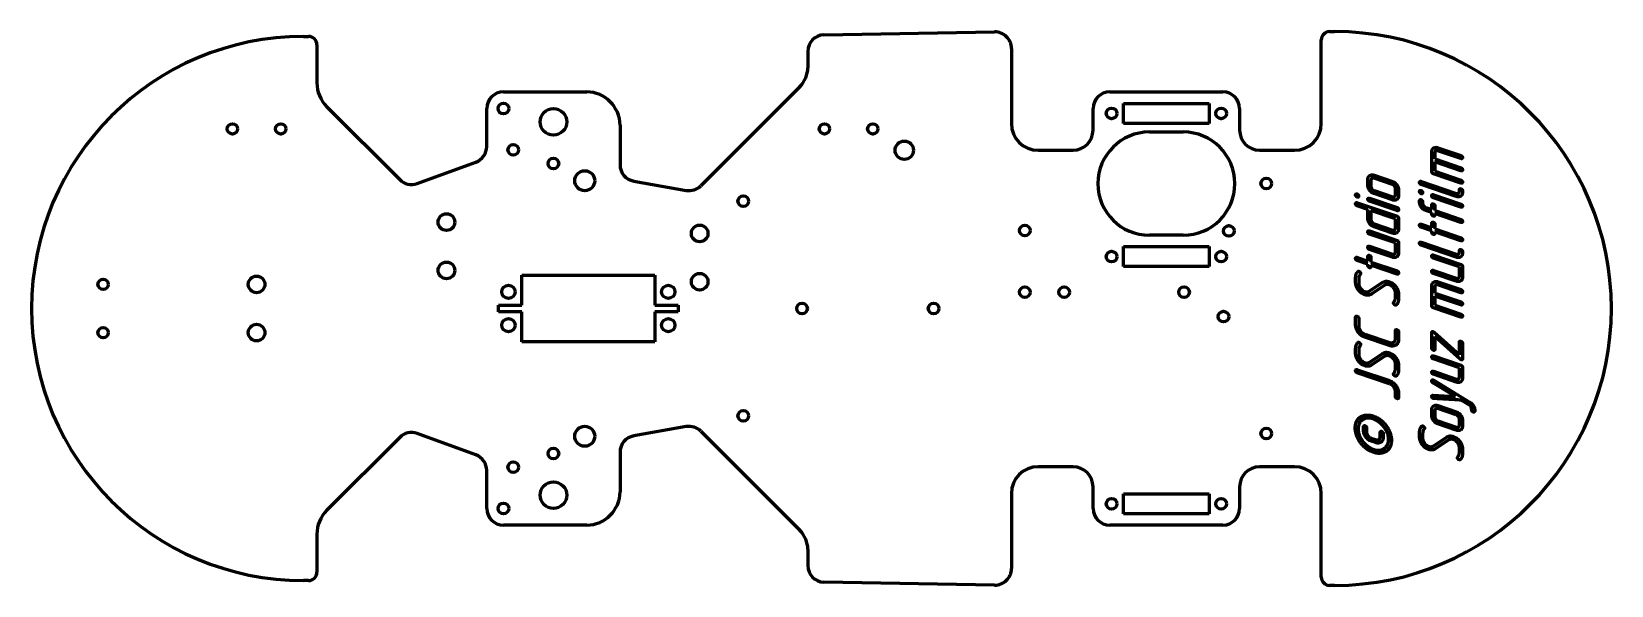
# Model space of a CAD drawing. Header units: millimetres. Extents: x -341 to 134, y -83 to 83.
import ezdxf

# ---------------------------------------------------------------- set-up
doc = ezdxf.new("R2010")
doc.units = ezdxf.units.MM
doc.linetypes.add('K5LT_BASIC', pattern=[0])

msp = doc.modelspace()

# ---------------------------------------------------------------- linework, layer by layer
at = {"color": 143, "linetype": 'K5LT_BASIC', "lineweight": 60, "true_color": 0x33acca}
for p, q in [((-259, 81.64), (-257.5, 81.64)), ((-102.8, 82.12), (-51.59, 83.01)), ((49, 83.1), (50.5, 83.1)), ((-255, 79.14), (-255, 67.71)), ((-107.63, 77.12), (-107.63, 72.26)), ((-46.5, 78.01), (-46.5, 55.5)), ((46.5, 55.5), (46.5, 80.6)), ((-109.97, 66.6), (-139.73, 36.85)), ((-199, 65), (-174, 65)), ((-17, 65), (17, 65)), ((-252.07, 60.64), (-230.13, 38.7)), ((-204, 48.64), (-204, 60)), ((-22, 53.5), (-22, 60)), ((-12.87, 61.57), (12.87, 61.57)), ((-12.87, 55.57), (-12.87, 61.57)), ((12.87, 61.57), (12.87, 55.57)), ((22, 60), (22, 53.5)), ((-164, 55), (-164, 43.16)), ((12.87, 55.57), (-12.87, 55.57)), ((-5.05, 52.98), (5.05, 52.98)), ((-38.5, 47.5), (-28, 47.5)), ((28, 47.5), (38.5, 47.5)), ((81.53, 48.26), (88.43, 45.91)), ((-224.89, 37.54), (-207.29, 43.95)), ((79.69, 41.06), (79.69, 47.04)), ((80.61, 46.73), (80.61, 44.89)), ((80.61, 44.89), (88.43, 42.24)), ((80.61, 43.97), (80.61, 41.21)), ((88.43, 41.32), (80.61, 43.97)), ((88.43, 45), (81.53, 47.34)), ((-159.87, 38.23), (-144.13, 35.46)), ((60.5, 36.94), (60.5, 38.78)), ((61.42, 38.47), (61.42, 36.63)), ((62.34, 40), (67.86, 38.12)), ((67.86, 37.2), (62.34, 39.08)), ((76.47, 38.15), (87.05, 34.55)), ((88.43, 37.64), (80.15, 40.45)), ((80.61, 41.21), (88.43, 38.55)), ((62.34, 35.4), (67.86, 33.52)), ((67.86, 32.6), (62.34, 34.48)), ((68.78, 34.13), (68.78, 35.97)), ((69.7, 35.66), (69.7, 33.82)), ((87.05, 33.63), (76.47, 37.23)), ((80.15, 34.15), (88.43, 31.33)), ((88.43, 30.42), (80.15, 33.24)), ((88.89, 35.32), (88.89, 34.85)), ((57.28, 31.74), (69.24, 27.68)), ((60.5, 29.73), (57.28, 30.82)), ((60.5, 26.98), (60.5, 29.73)), ((60.95, 33.12), (69.24, 30.3)), ((69.24, 29.39), (60.95, 32.2)), ((68.78, 26.91), (61.42, 29.42)), ((61.42, 29.42), (61.42, 26.66)), ((76.02, 31.88), (76.02, 32.34)), ((77.85, 30.33), (79.69, 29.7)), ((79.69, 28.78), (77.85, 29.41)), ((79.69, 29.7), (79.69, 31.09)), ((80.61, 30.78), (80.61, 29.39)), ((80.61, 29.39), (88.43, 26.73)), ((88.43, 25.81), (80.61, 28.47)), ((62.34, 25.42), (67.86, 23.54)), ((67.86, 22.63), (62.34, 24.5)), ((68.78, 24.16), (68.78, 26.91)), ((69.7, 27.06), (69.7, 23.85)), ((76.48, 25.31), (79.69, 24.22)), ((79.69, 23.3), (76.48, 24.39)), ((79.69, 24.22), (79.69, 25.61)), ((80.61, 25.29), (80.61, 23.9)), ((80.61, 23.9), (88.43, 21.25)), ((5.05, 21.98), (-5.05, 21.98)), ((60.96, 23.27), (69.24, 20.45)), ((68.78, 19.69), (60.96, 22.35)), ((68.78, 16.93), (68.78, 19.69)), ((69.7, 19.84), (69.7, 16.62)), ((76.47, 19.92), (87.05, 16.32)), ((87.05, 15.4), (76.47, 19)), ((88.43, 20.33), (80.61, 22.98)), ((-12.87, 12.57), (-12.87, 18.57)), ((-12.87, 18.57), (12.87, 18.57)), ((12.87, 18.57), (12.87, 12.57)), ((57.28, 15.34), (60.5, 14.24)), ((60.5, 13.32), (57.28, 14.42)), ((60.5, 14.24), (60.5, 15.63)), ((60.96, 18.67), (67.86, 16.32)), ((67.86, 15.4), (60.96, 17.75)), ((61.42, 15.32), (61.42, 13.93)), ((80.15, 16.04), (88.43, 13.23)), ((87.97, 12.47), (80.15, 15.13)), ((88.89, 17.09), (88.89, 16.62)), ((-193.5, 10), (-153.5, 10)), ((-193.5, 1), (-193.5, 10)), ((-153.5, 10), (-153.5, 1)), ((12.87, 12.57), (-12.87, 12.57)), ((61.42, 13.93), (69.24, 11.27)), ((69.24, 10.35), (61.42, 13.01)), ((80.15, 11.44), (87.05, 9.1)), ((87.05, 8.18), (80.15, 10.52)), ((87.97, 9.71), (87.97, 12.47)), ((88.89, 12.61), (88.89, 9.39)), ((56.82, 7.84), (56.82, 9.19)), ((57.74, 8.88), (57.74, 7.53)), ((60.89, 5.17), (65, 7.87)), ((65.63, 7.01), (61.52, 4.29)), ((79.69, 0.82), (79.69, 6.8)), ((80.61, 6.49), (80.61, 4.65)), ((81.53, 8.02), (88.43, 5.67)), ((88.43, 4.75), (81.53, 7.1)), ((-200.5, -1), (-200.5, 1)), ((-200.5, 1), (-193.5, 1)), ((-153.5, 1), (-146.5, 1)), ((-146.5, 1), (-146.5, -1)), ((68.78, 3.29), (68.78, 4.63)), ((69.7, 4.32), (69.7, 2.98)), ((88.43, -2.61), (80.15, 0.21)), ((80.61, 4.65), (88.43, 1.99)), ((80.61, 3.73), (80.61, 0.97)), ((88.43, 1.07), (80.61, 3.73)), ((80.61, 0.97), (88.43, -1.69)), ((-193.5, -1), (-200.5, -1)), ((-193.5, -10), (-193.5, -1)), ((-153.5, -1), (-153.5, -10)), ((-146.5, -1), (-153.5, -1)), ((56.82, -4.91), (56.82, -2.62)), ((57.74, -2.93), (57.74, -5.22)), ((59.58, -7.69), (66.94, -10.19)), ((66.94, -11.11), (59.58, -8.61)), ((68.78, -8.97), (68.78, -6.68)), ((69.7, -6.99), (69.7, -9.28)), ((79.69, -11.9), (79.69, -7.3)), ((80.37, -7.13), (87.97, -13.94)), ((80.61, -8.4), (80.61, -12.22)), ((88.21, -15.2), (80.61, -8.4)), ((-153.5, -10), (-193.5, -10)), ((56.82, -13.49), (56.82, -12.13)), ((57.74, -12.45), (57.74, -13.8)), ((60.89, -16.16), (65, -13.46)), ((80.15, -14.22), (88.43, -17.04)), ((87.97, -13.94), (87.97, -10.12)), ((88.89, -10.43), (88.89, -15.03)), ((57.28, -18.36), (66.94, -21.65)), ((65.63, -14.32), (61.52, -17.03)), ((68.78, -18.04), (68.78, -16.69)), ((69.7, -17.01), (69.7, -18.35)), ((87.97, -17.8), (80.15, -15.14)), ((80.15, -18.82), (87.05, -21.17)), ((87.97, -20.56), (87.97, -17.8)), ((88.89, -17.65), (88.89, -20.87)), ((66.94, -22.57), (57.28, -19.28)), ((86.79, -26.44), (80.03, -22.33)), ((87.05, -22.09), (80.15, -19.74)), ((80.27, -21.52), (91.21, -28.19)), ((68.78, -26.41), (68.78, -25.03)), ((69.7, -25.34), (69.7, -26.72)), ((80.03, -26.04), (86.79, -26.44)), ((90.97, -28.99), (88.52, -27.49)), ((79.69, -32.19), (79.69, -30.35)), ((80.61, -30.67), (80.61, -32.51)), ((81.53, -29.14), (87.05, -31.01)), ((87.05, -31.93), (81.53, -30.06)), ((87.97, -35.01), (87.97, -33.17)), ((92.57, -30.42), (92.57, -30.74)), ((-207.29, -43.95), (-224.89, -37.54)), ((-144.13, -35.46), (-159.87, -38.23)), ((-139.73, -36.85), (-109.97, -66.6)), ((59.21, -36.72), (59.21, -35.47)), ((60.09, -35.77), (60.09, -37.02)), ((64.22, -38.42), (64.22, -37.17)), ((65.07, -37.46), (65.07, -38.71)), ((76.02, -38.59), (76.02, -37.24)), ((76.93, -37.56), (76.93, -38.91)), ((81.53, -33.74), (87.05, -35.62)), ((87.05, -36.53), (81.53, -34.66)), ((88.89, -33.48), (88.89, -35.32)), ((-230.13, -38.7), (-252.07, -60.64)), ((61.52, -38.94), (62.76, -39.36)), ((62.76, -40.24), (61.52, -39.82)), ((80.08, -41.27), (84.19, -38.57)), ((84.83, -39.43), (80.72, -42.14)), ((87.97, -43.15), (87.97, -41.8)), ((88.89, -42.12), (88.89, -43.46)), ((-164, -43.16), (-164, -55)), ((-204, -60), (-204, -48.64)), ((-28, -47.5), (-38.5, -47.5)), ((38.5, -47.5), (28, -47.5)), ((-46.5, -55.5), (-46.5, -78.01)), ((-22, -60), (-22, -53.5)), ((-12.87, -55.6), (12.87, -55.6)), ((-12.87, -61.6), (-12.87, -55.6)), ((12.87, -55.6), (12.87, -61.6)), ((22, -53.5), (22, -60)), ((46.5, -80.6), (46.5, -55.5)), ((12.87, -61.6), (-12.87, -61.6)), ((-174, -65), (-199, -65)), ((17, -65), (-17, -65)), ((-255, -67.71), (-255, -79.14)), ((-107.63, -72.26), (-107.63, -77.12)), ((-257.5, -81.64), (-259, -81.64)), ((-51.59, -83.01), (-102.8, -82.12)), ((50.5, -83.1), (49, -83.1))]:
    msp.add_line(p, q, dxfattribs=at)
for centre, radius in [((-199, 60), 1.6), ((-184, 56), 4), ((-16.44, 58.57), 1.6), ((16.44, 58.57), 1.6), ((-280.35, 53.91), 1.55), ((-265.85, 53.91), 1.55), ((-102.63, 53.91), 1.55), ((-88.13, 53.91), 1.55), ((-196.05, 47.62), 1.6), ((-78.66, 47.5), 2.75), ((-184, 43.5), 1.6), ((-174.59, 38.35), 3), ((30, 37.5), 1.6), ((-127, 32.21), 1.6), ((-216.09, 25.93), 2.5), ((-140.09, 22.53), 2.5), ((-42.49, 23.4), 1.6), ((18.74, 23.27), 1.6), ((-16.44, 15.57), 1.6), ((16.44, 15.57), 1.6), ((-273.1, 7.25), 2.5), ((-216.09, 11.43), 2.5), ((-140.09, 8.03), 2.5), ((-319.17, 7.25), 1.55), ((-197.5, 5), 2), ((-149.5, 5), 2), ((-42.49, 4.9), 1.6), ((-30.68, 4.9), 1.6), ((5.32, 4.9), 1.6), ((-109.35, 0), 1.6), ((-69.85, 0), 1.6), ((-197.5, -5), 2), ((-149.5, -5), 2), ((17.14, -2.43), 1.6), ((-319.17, -7.25), 1.55), ((-273.1, -7.25), 2.5), ((-127, -32.21), 1.6), ((-174.59, -38.35), 3), ((30, -37.5), 1.6), ((-184, -43.5), 1.6), ((-196.05, -47.62), 1.6), ((-184, -56), 4), ((-199, -60), 1.6), ((-16.44, -58.6), 1.6), ((16.44, -58.6), 1.6)]:
    msp.add_circle(centre, radius, dxfattribs=at)
for centre, radius, start, end in [((-259, 0), 81.64, 90, 270), ((-257.5, 79.14), 2.5, 0, 90), ((-102.63, 77.12), 5, 91.9968, 180), ((-51.5, 78.01), 5, 0, 90.9984), ((49, 80.6), 2.5, 90, 180), ((50.5, 0), 83.1, 270, 90), ((-115.63, 72.26), 8, 314.9999, 0.0002), ((-245, 67.71), 10, 180, 225), ((-199, 60), 5, 90, 180), ((-174, 55), 10, 0, 90), ((-17, 60), 5, 90, 180), ((17, 60), 5, 0, 90), ((-38.5, 55.5), 8, 180, 270), ((-28, 53.5), 6, 270, 0), ((-5.05, 37.48), 15.5, 90, 270), ((5.05, 37.48), 15.5, 270, 90), ((28, 53.5), 6, 180, 270), ((38.5, 55.5), 8, 270, 0), ((-209, 48.64), 5, 290, 0), ((-159, 43.16), 5, 180, 260), ((-226.6, 42.24), 5, 225, 290), ((-143.26, 40.38), 5, 260, 315), ((-226.6, -42.24), 5, 70, 135), ((-143.26, -40.38), 5, 45, 100), ((-159, -43.16), 5, 100, 180), ((-209, -48.64), 5, 0, 70), ((-38.5, -55.5), 8, 90, 180), ((-28, -53.5), 6, 0, 90), ((28, -53.5), 6, 90, 180), ((38.5, -55.5), 8, 0, 90), ((-174, -55), 10, 270, 0), ((-245, -67.71), 10, 135, 180), ((-199, -60), 5, 180, 270), ((-17, -60), 5, 180, 270), ((17, -60), 5, 270, 0), ((-115.63, -72.26), 8, 359.9998, 45.0001), ((-257.5, -79.14), 2.5, 270, 0), ((-102.63, -77.12), 5, 180, 268.0032), ((-51.5, -78.01), 5, 269.0016, 0), ((49, -80.6), 2.5, 180, 270)]:
    msp.add_arc(centre, radius, start, end, dxfattribs=at)
for points in [[(79.69, 47.04), (79.69, 47.8), (80.24, 48.16)], [(80.24, 48.16), (80.78, 48.52), (81.53, 48.26)], [(80.88, 47.29), (80.61, 47.11), (80.61, 46.73)], [(81.53, 47.34), (81.16, 47.47), (80.88, 47.29)], [(88.43, 45.91), (88.89, 45.76), (88.89, 45.3)], [(88.89, 45.3), (88.89, 44.84), (88.43, 45)], [(60.5, 38.78), (60.5, 39.54), (61.04, 39.89)], [(61.04, 39.89), (61.59, 40.25), (62.34, 40)], [(61.69, 39.03), (61.42, 38.85), (61.42, 38.47)], [(62.34, 39.08), (61.96, 39.21), (61.69, 39.03)], [(67.86, 38.12), (68.62, 37.86), (69.16, 37.14)], [(76.02, 37.84), (76.02, 38.3), (76.47, 38.15)], [(80.15, 40.45), (79.69, 40.61), (79.69, 41.06)], [(88.43, 42.24), (88.89, 42.08), (88.89, 41.62)], [(88.89, 41.62), (88.89, 41.16), (88.43, 41.32)], [(88.43, 38.55), (88.89, 38.4), (88.89, 37.94)], [(88.89, 37.94), (88.89, 37.48), (88.43, 37.64)], [(56.82, 34.06), (56.82, 34.52), (57.28, 34.36)], [(57.28, 33.44), (56.82, 33.6), (56.82, 34.06)], [(57.28, 34.36), (57.73, 34.21), (57.73, 33.75)], [(57.73, 33.75), (57.73, 33.29), (57.28, 33.44)], [(61.04, 35.46), (60.5, 36.19), (60.5, 36.94)], [(62.34, 34.48), (61.59, 34.73), (61.04, 35.46)], [(61.42, 36.63), (61.42, 36.25), (61.69, 35.89)], [(61.69, 35.89), (61.96, 35.52), (62.34, 35.4)], [(68.51, 36.71), (68.24, 37.07), (67.86, 37.2)], [(67.86, 33.52), (68.24, 33.39), (68.51, 33.57)], [(68.78, 35.97), (68.78, 36.35), (68.51, 36.71)], [(68.51, 33.57), (68.78, 33.75), (68.78, 34.13)], [(69.16, 37.14), (69.7, 36.42), (69.7, 35.66)], [(69.7, 33.82), (69.7, 33.05), (69.16, 32.7)], [(76.47, 37.23), (76.02, 37.38), (76.02, 37.84)], [(76.02, 35.09), (76.02, 35.55), (76.48, 35.39)], [(76.48, 34.48), (76.02, 34.63), (76.02, 35.09)], [(76.48, 35.39), (76.93, 35.24), (76.93, 34.78)], [(76.93, 34.78), (76.93, 34.32), (76.48, 34.48)], [(79.69, 33.84), (79.69, 34.3), (80.15, 34.15)], [(80.15, 33.24), (79.69, 33.39), (79.69, 33.84)], [(87.05, 34.55), (87.43, 34.42), (87.7, 34.6)], [(88.35, 33.73), (87.81, 33.38), (87.05, 33.63)], [(87.7, 34.6), (87.97, 34.78), (87.97, 35.16)], [(87.97, 35.16), (87.97, 35.66), (88, 35.76)], [(88, 35.76), (88.08, 36.05), (88.43, 35.93)], [(88.89, 34.85), (88.89, 34.09), (88.35, 33.73)], [(88.43, 35.93), (88.89, 35.78), (88.89, 35.32)], [(56.82, 31.44), (56.82, 31.9), (57.28, 31.74)], [(57.28, 30.82), (56.82, 30.98), (56.82, 31.44)], [(60.5, 32.81), (60.5, 33.27), (60.95, 33.12)], [(60.95, 32.2), (60.5, 32.36), (60.5, 32.81)], [(69.16, 32.7), (68.62, 32.34), (67.86, 32.6)], [(69.24, 30.3), (69.7, 30.14), (69.7, 29.68)], [(69.7, 29.68), (69.7, 29.23), (69.24, 29.39)], [(76.02, 32.34), (76.02, 32.8), (76.48, 32.64)], [(76.55, 30.4), (76.02, 31.13), (76.02, 31.88)], [(76.48, 32.64), (76.82, 32.52), (76.91, 32.17)], [(77.85, 29.41), (77.09, 29.67), (76.55, 30.4)], [(76.91, 32.17), (76.93, 32.06), (76.93, 31.57)], [(76.93, 31.57), (76.93, 31.19), (77.2, 30.82)], [(77.2, 30.82), (77.47, 30.46), (77.85, 30.33)], [(79.69, 31.09), (79.69, 31.55), (80.15, 31.39)], [(79.72, 28.18), (79.69, 28.3), (79.69, 28.78)], [(80.15, 31.39), (80.61, 31.24), (80.61, 30.78)], [(80.61, 28.47), (80.61, 27.99), (80.59, 27.89)], [(88.43, 31.33), (88.89, 31.17), (88.89, 30.71)], [(88.89, 30.71), (88.89, 30.26), (88.43, 30.42)], [(61.04, 25.48), (60.5, 26.2), (60.5, 26.98)], [(62.34, 24.5), (61.58, 24.76), (61.04, 25.48)], [(61.42, 26.66), (61.42, 26.29), (61.69, 25.92)], [(61.69, 25.92), (61.96, 25.55), (62.34, 25.42)], [(68.51, 23.6), (68.78, 23.78), (68.78, 24.16)], [(69.7, 23.85), (69.7, 23.09), (69.16, 22.73)], [(69.24, 27.68), (69.7, 27.52), (69.7, 27.06)], [(76.02, 25.01), (76.02, 25.47), (76.48, 25.31)], [(76.48, 24.39), (76.02, 24.55), (76.02, 25.01)], [(79.69, 25.61), (79.69, 26.06), (80.15, 25.91)], [(80.15, 27.72), (79.8, 27.84), (79.72, 28.18)], [(80.59, 27.89), (80.5, 27.6), (80.15, 27.72)], [(80.15, 25.91), (80.61, 25.75), (80.61, 25.29)], [(88.43, 26.73), (88.89, 26.57), (88.89, 26.11)], [(88.89, 26.11), (88.89, 25.65), (88.43, 25.81)], [(60.5, 22.96), (60.5, 23.42), (60.96, 23.27)], [(60.96, 22.35), (60.5, 22.5), (60.5, 22.96)], [(67.86, 23.54), (68.24, 23.42), (68.51, 23.6)], [(69.16, 22.73), (68.62, 22.37), (67.86, 22.63)], [(69.24, 20.45), (69.7, 20.3), (69.7, 19.84)], [(76.02, 19.61), (76.02, 20.07), (76.47, 19.92)], [(76.47, 19), (76.02, 19.15), (76.02, 19.61)], [(79.72, 22.7), (79.69, 22.82), (79.69, 23.3)], [(80.15, 22.24), (79.8, 22.36), (79.72, 22.7)], [(80.59, 22.41), (80.5, 22.12), (80.15, 22.24)], [(80.61, 22.98), (80.61, 22.51), (80.59, 22.41)], [(88.43, 21.25), (88.89, 21.09), (88.89, 20.63)], [(88.89, 20.63), (88.89, 20.17), (88.43, 20.33)], [(56.82, 15.03), (56.82, 15.49), (57.28, 15.34)], [(57.28, 14.42), (56.82, 14.57), (56.82, 15.03)], [(60.5, 18.36), (60.5, 18.82), (60.96, 18.67)], [(60.96, 17.75), (60.5, 17.9), (60.5, 18.36)], [(60.5, 15.63), (60.5, 16.09), (60.96, 15.93)], [(60.96, 15.93), (61.42, 15.78), (61.42, 15.32)], [(67.86, 16.32), (68.24, 16.19), (68.51, 16.37)], [(69.16, 15.5), (68.62, 15.14), (67.86, 15.4)], [(68.51, 16.37), (68.78, 16.55), (68.78, 16.93)], [(69.7, 16.62), (69.7, 15.85), (69.16, 15.5)], [(79.69, 15.74), (79.69, 16.2), (80.15, 16.04)], [(80.15, 15.13), (79.69, 15.28), (79.69, 15.74)], [(87.05, 16.32), (87.43, 16.19), (87.7, 16.37)], [(88.35, 15.5), (87.81, 15.15), (87.05, 15.4)], [(87.7, 16.37), (87.97, 16.55), (87.97, 16.93)], [(87.97, 16.93), (87.97, 17.44), (88, 17.53)], [(88, 17.53), (88.08, 17.82), (88.43, 17.7)], [(88.89, 16.62), (88.89, 15.86), (88.35, 15.5)], [(88.43, 17.7), (88.89, 17.55), (88.89, 17.09)], [(56.82, 9.19), (56.82, 10.42), (57.47, 11.08)], [(57.47, 11.08), (57.62, 11.24), (57.83, 11.17)], [(58.24, 10.3), (57.74, 9.65), (57.74, 8.88)], [(57.83, 11.17), (58.03, 11.1), (58.17, 10.91)], [(58.17, 10.91), (58.32, 10.72), (58.32, 10.54)], [(58.32, 10.54), (58.32, 10.42), (58.24, 10.3)], [(60.53, 12.72), (60.5, 12.84), (60.5, 13.32)], [(60.96, 12.26), (60.61, 12.38), (60.53, 12.72)], [(61.39, 12.43), (61.31, 12.15), (60.96, 12.26)], [(61.42, 13.01), (61.42, 12.53), (61.39, 12.43)], [(69.24, 11.27), (69.7, 11.12), (69.7, 10.66)], [(69.7, 10.66), (69.7, 10.2), (69.24, 10.35)], [(79.69, 11.14), (79.69, 11.6), (80.15, 11.44)], [(80.15, 10.52), (79.69, 10.68), (79.69, 11.14)], [(87.7, 9.15), (87.97, 9.33), (87.97, 9.71)], [(88.43, 13.23), (88.89, 13.07), (88.89, 12.61)], [(57.63, 5.6), (56.82, 6.68), (56.82, 7.84)], [(59.59, 4.13), (58.43, 4.52), (57.63, 5.6)], [(57.74, 7.53), (57.74, 6.75), (58.28, 6.04)], [(58.28, 6.04), (58.82, 5.32), (59.59, 5.06)], [(59.59, 5.06), (60.34, 4.8), (60.89, 5.17)], [(65, 7.87), (65.82, 8.4), (66.93, 8.02)], [(66.92, 7.11), (66.18, 7.36), (65.63, 7.01)], [(68.24, 6.13), (67.7, 6.85), (66.92, 7.11)], [(66.93, 8.02), (68.09, 7.63), (68.9, 6.55)], [(68.78, 4.63), (68.78, 5.4), (68.24, 6.13)], [(68.9, 6.55), (69.7, 5.48), (69.7, 4.32)], [(79.69, 6.8), (79.69, 7.56), (80.24, 7.91)], [(80.24, 7.91), (80.78, 8.27), (81.53, 8.02)], [(80.88, 7.05), (80.61, 6.87), (80.61, 6.49)], [(81.53, 7.1), (81.16, 7.23), (80.88, 7.05)], [(87.05, 9.1), (87.43, 8.97), (87.7, 9.15)], [(88.35, 8.28), (87.82, 7.92), (87.05, 8.18)], [(88.89, 9.39), (88.89, 8.63), (88.35, 8.28)], [(88.43, 5.67), (88.89, 5.52), (88.89, 5.06)], [(88.89, 5.06), (88.89, 4.6), (88.43, 4.75)], [(61.52, 4.29), (60.7, 3.75), (59.59, 4.13)], [(68.21, 1.63), (68.21, 1.75), (68.29, 1.87)], [(68.35, 1.27), (68.21, 1.45), (68.21, 1.63)], [(68.29, 1.87), (68.78, 2.51), (68.78, 3.29)], [(68.68, 1.02), (68.49, 1.09), (68.35, 1.27)], [(69.05, 1.1), (68.88, 0.95), (68.68, 1.02)], [(69.7, 2.98), (69.7, 1.67), (69.05, 1.1)], [(80.15, 0.21), (79.69, 0.36), (79.69, 0.82)], [(88.43, 1.99), (88.89, 1.84), (88.89, 1.38)], [(88.89, 1.38), (88.89, 0.92), (88.43, 1.07)], [(56.82, -2.62), (56.82, -2.16), (57.28, -2.31)], [(57.28, -2.31), (57.74, -2.47), (57.74, -2.93)], [(88.43, -1.69), (88.89, -1.84), (88.89, -2.3)], [(88.89, -2.3), (88.89, -2.76), (88.43, -2.61)], [(57.63, -7.14), (56.82, -6.06), (56.82, -4.91)], [(59.58, -8.61), (58.43, -8.22), (57.63, -7.14)], [(57.74, -5.22), (57.74, -5.98), (58.28, -6.71)], [(58.28, -6.71), (58.82, -7.43), (59.58, -7.69)], [(68.24, -10.09), (68.78, -9.73), (68.78, -8.97)], [(68.78, -6.68), (68.78, -6.22), (69.24, -6.38)], [(69.7, -9.28), (69.7, -10.43), (68.9, -10.97)], [(69.24, -6.38), (69.7, -6.53), (69.7, -6.99)], [(79.69, -7.3), (79.69, -6.81), (80.06, -6.93)], [(80.06, -6.93), (80.2, -6.98), (80.37, -7.13)], [(56.82, -12.13), (56.82, -10.9), (57.47, -10.25)], [(57.63, -15.72), (56.82, -14.64), (56.82, -13.49)], [(57.47, -10.25), (57.62, -10.09), (57.83, -10.16)], [(58.24, -11.02), (57.74, -11.67), (57.74, -12.45)], [(57.74, -13.8), (57.74, -14.57), (58.28, -15.29)], [(57.83, -10.16), (58.03, -10.23), (58.17, -10.41)], [(58.17, -10.41), (58.32, -10.6), (58.32, -10.79)], [(58.32, -10.79), (58.32, -10.91), (58.24, -11.02)], [(65, -13.46), (65.82, -12.93), (66.93, -13.31)], [(66.92, -14.21), (66.18, -13.96), (65.63, -14.32)], [(68.24, -15.2), (67.7, -14.48), (66.92, -14.21)], [(66.93, -13.31), (68.09, -13.7), (68.9, -14.77)], [(66.94, -10.19), (67.7, -10.45), (68.24, -10.09)], [(68.9, -10.97), (68.09, -11.5), (66.94, -11.11)], [(80.15, -12.52), (79.69, -12.36), (79.69, -11.9)], [(79.69, -14.53), (79.69, -14.07), (80.15, -14.22)], [(80.61, -12.22), (80.61, -12.68), (80.15, -12.52)], [(87.97, -10.12), (87.97, -9.66), (88.43, -9.81)], [(88.43, -9.81), (88.89, -9.97), (88.89, -10.43)], [(56.82, -18.67), (56.82, -18.21), (57.28, -18.36)], [(57.28, -19.28), (56.82, -19.13), (56.82, -18.67)], [(59.59, -17.2), (58.43, -16.8), (57.63, -15.72)], [(58.28, -15.29), (58.82, -16.01), (59.59, -16.27)], [(59.59, -16.27), (60.34, -16.52), (60.89, -16.16)], [(61.52, -17.03), (60.7, -17.57), (59.59, -17.2)], [(68.78, -16.69), (68.78, -15.92), (68.24, -15.2)], [(68.29, -19.45), (68.78, -18.81), (68.78, -18.04)], [(68.9, -14.77), (69.7, -15.85), (69.7, -17.01)], [(69.7, -18.35), (69.7, -19.66), (69.05, -20.23)], [(80.15, -15.14), (79.69, -14.99), (79.69, -14.53)], [(79.69, -19.13), (79.69, -18.67), (80.15, -18.82)], [(88.52, -15.4), (88.39, -15.35), (88.21, -15.2)], [(88.43, -17.04), (88.89, -17.19), (88.89, -17.65)], [(88.89, -15.03), (88.89, -15.53), (88.52, -15.4)], [(66.94, -21.65), (68.08, -22.03), (68.89, -23.12)], [(68.24, -23.55), (67.7, -22.82), (66.94, -22.57)], [(68.21, -19.69), (68.21, -19.57), (68.29, -19.45)], [(68.35, -20.06), (68.21, -19.88), (68.21, -19.69)], [(68.78, -25.03), (68.78, -24.28), (68.24, -23.55)], [(68.68, -20.3), (68.49, -20.24), (68.35, -20.06)], [(69.05, -20.23), (68.88, -20.37), (68.68, -20.3)], [(68.89, -23.12), (69.7, -24.2), (69.7, -25.34)], [(80.15, -19.74), (79.69, -19.59), (79.69, -19.13)], [(79.69, -21.78), (79.69, -21.31), (80.14, -21.46)], [(80.03, -22.33), (79.69, -22.12), (79.69, -21.78)], [(80.14, -21.46), (80.2, -21.48), (80.27, -21.52)], [(87.05, -21.17), (87.43, -21.3), (87.7, -21.12)], [(88.35, -21.99), (87.82, -22.35), (87.05, -22.09)], [(87.7, -21.12), (87.97, -20.94), (87.97, -20.56)], [(88.89, -20.87), (88.89, -21.64), (88.35, -21.99)], [(69.24, -27.03), (68.78, -26.87), (68.78, -26.41)], [(69.7, -26.72), (69.7, -27.18), (69.24, -27.03)], [(79.69, -26.35), (79.69, -26.02), (80.03, -26.04)], [(80.14, -26.98), (79.69, -26.83), (79.69, -26.35)], [(88.52, -27.49), (80.21, -27), (80.14, -26.98)], [(91.21, -28.19), (91.8, -28.54), (92.19, -29.18)], [(56.71, -35.87), (56.71, -33.61), (58.29, -32.57)], [(58.29, -32.57), (59.88, -31.52), (62.15, -32.29)], [(62.15, -33.16), (60.26, -32.52), (58.91, -33.39)], [(62.15, -32.29), (64.39, -33.06), (65.98, -35.19)], [(65.37, -35.58), (64.03, -33.8), (62.15, -33.16)], [(79.69, -30.35), (79.69, -29.6), (80.24, -29.24)], [(80.24, -33.68), (79.69, -32.95), (79.69, -32.19)], [(80.24, -29.24), (80.78, -28.88), (81.53, -29.14)], [(80.88, -30.11), (80.61, -30.29), (80.61, -30.67)], [(80.61, -32.51), (80.61, -32.88), (80.88, -33.25)], [(81.53, -30.06), (81.16, -29.93), (80.88, -30.11)], [(87.05, -31.01), (87.82, -31.27), (88.35, -32)], [(87.7, -32.43), (87.43, -32.06), (87.05, -31.93)], [(87.97, -33.17), (87.97, -32.79), (87.7, -32.43)], [(88.35, -32), (88.89, -32.72), (88.89, -33.48)], [(91.59, -29.78), (91.46, -29.28), (90.97, -28.99)], [(91.69, -30.54), (91.63, -30.16), (91.59, -29.78)], [(92.11, -31.05), (91.74, -30.92), (91.69, -30.54)], [(92.57, -30.74), (92.57, -31.2), (92.11, -31.05)], [(92.19, -29.18), (92.57, -29.82), (92.57, -30.42)], [(58.3, -40.26), (56.71, -38.13), (56.71, -35.87)], [(58.91, -33.39), (57.58, -34.27), (57.58, -36.17)], [(57.58, -36.17), (57.58, -38.06), (58.91, -39.85)], [(59.21, -35.47), (59.21, -35.04), (59.64, -35.19)], [(59.88, -38.59), (59.21, -37.69), (59.21, -36.72)], [(59.64, -35.19), (60.09, -35.34), (60.09, -35.77)], [(60.09, -37.02), (60.09, -37.63), (60.5, -38.18)], [(64.22, -37.17), (64.22, -36.75), (64.64, -36.89)], [(64.64, -36.89), (65.07, -37.04), (65.07, -37.46)], [(66.7, -39.27), (66.7, -37.37), (65.37, -35.58)], [(65.98, -35.19), (67.58, -37.32), (67.58, -39.56)], [(76.02, -37.24), (76.02, -36.01), (76.66, -35.35)], [(76.66, -35.35), (76.82, -35.2), (77.03, -35.27)], [(77.43, -36.13), (76.93, -36.78), (76.93, -37.56)], [(77.03, -35.27), (77.22, -35.33), (77.37, -35.52)], [(77.37, -35.52), (77.51, -35.71), (77.51, -35.89)], [(77.51, -35.89), (77.51, -36.01), (77.43, -36.13)], [(81.53, -34.66), (80.78, -34.4), (80.24, -33.68)], [(80.88, -33.25), (81.16, -33.61), (81.53, -33.74)], [(87.05, -35.62), (87.43, -35.74), (87.7, -35.56)], [(88.35, -36.44), (87.82, -36.79), (87.05, -36.53)], [(87.7, -35.56), (87.97, -35.39), (87.97, -35.01)], [(88.89, -35.32), (88.89, -36.08), (88.35, -36.44)], [(62.15, -43.16), (59.89, -42.39), (58.3, -40.26)], [(58.91, -39.85), (60.26, -41.64), (62.15, -42.28)], [(61.52, -39.82), (60.54, -39.49), (59.88, -38.59)], [(60.5, -38.18), (60.92, -38.73), (61.52, -38.94)], [(62.15, -42.28), (64.01, -42.92), (65.36, -42.03)], [(62.76, -39.36), (63.36, -39.57), (63.79, -39.3)], [(64.4, -40.14), (63.74, -40.58), (62.76, -40.24)], [(63.79, -39.3), (64.22, -39.03), (64.22, -38.42)], [(65.07, -38.71), (65.07, -39.7), (64.4, -40.14)], [(65.36, -42.03), (66.7, -41.14), (66.7, -39.27)], [(67.58, -39.56), (67.58, -41.81), (65.98, -42.87)], [(76.82, -40.83), (76.02, -39.75), (76.02, -38.59)], [(78.78, -42.3), (77.62, -41.91), (76.82, -40.83)], [(76.93, -38.91), (76.93, -39.68), (77.47, -40.4)], [(77.47, -40.4), (78.01, -41.11), (78.78, -41.38)], [(78.78, -41.38), (79.53, -41.63), (80.08, -41.27)], [(80.72, -42.14), (79.9, -42.68), (78.78, -42.3)], [(84.19, -38.57), (85.01, -38.04), (86.12, -38.41)], [(86.12, -39.32), (85.37, -39.07), (84.83, -39.43)], [(86.12, -38.41), (87.28, -38.81), (88.09, -39.88)], [(87.43, -40.31), (86.89, -39.59), (86.12, -39.32)], [(87.97, -41.8), (87.97, -41.03), (87.43, -40.31)], [(88.09, -39.88), (88.89, -40.96), (88.89, -42.12)], [(65.98, -42.87), (64.38, -43.92), (62.15, -43.16)], [(87.4, -44.8), (87.4, -44.68), (87.48, -44.56)], [(87.54, -45.17), (87.4, -44.99), (87.4, -44.8)], [(87.48, -44.56), (87.97, -43.92), (87.97, -43.15)], [(87.87, -45.41), (87.69, -45.35), (87.54, -45.17)], [(88.24, -45.33), (88.07, -45.48), (87.87, -45.41)], [(88.89, -43.46), (88.89, -44.77), (88.24, -45.33)]]:
    msp.add_open_spline(points, degree=2, dxfattribs=at)

doc.saveas('drawing.dxf')
